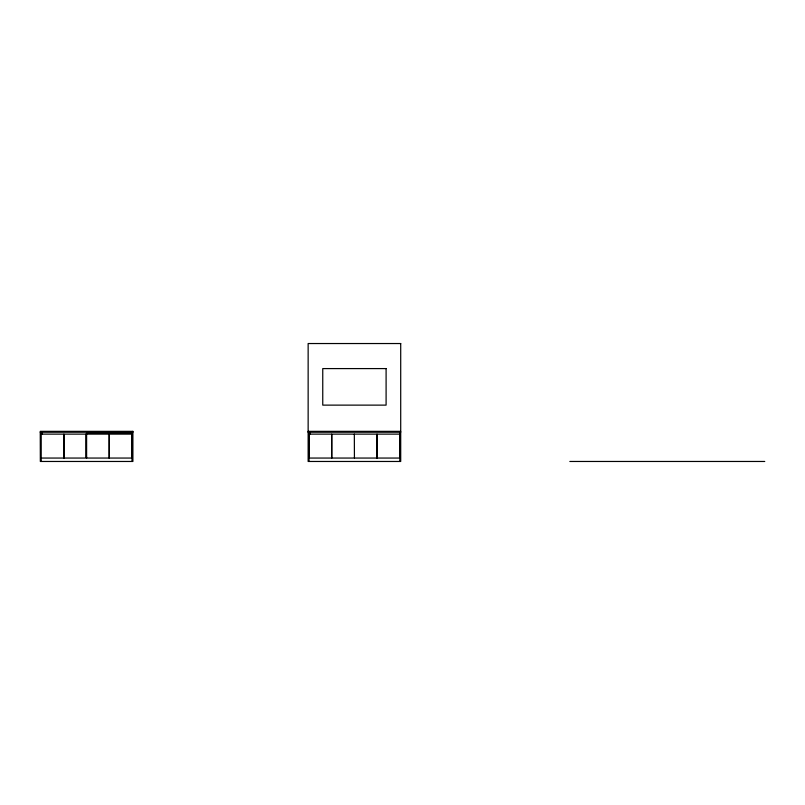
<?xml version="1.0" encoding="UTF-8"?>
<svg xmlns="http://www.w3.org/2000/svg" width="805" height="805" viewBox="0 0 805 805"><rect width="100%" height="100%" fill="white"/><g stroke="black" fill="none" stroke-linecap="round" stroke-linejoin="round"><path stroke-width="1.21" d="M308.063 431.349L400.709 431.349M40.25 432.225L132.895 432.225M308.063 432.225L400.709 432.225M132.02 433.1L86.638 433.1L86.638 432.225M41.206 434.126L63.816 434.126L63.816 457.954M309.019 434.126L331.63 434.126L331.63 457.954M86.608 457.17L85.733 457.17L85.733 434.126M41.206 458.055L132.02 458.055M309.019 458.055L399.823 458.055M569.839 461.466L764.75 461.466M399.823 432.225L399.823 461.466M399.622 457.954L399.622 434.126L377.112 434.126L377.112 457.954M376.931 457.954L376.931 434.126L331.821 434.126L331.821 457.954M354.331 434.126L354.421 457.954M309.895 432.225L309.895 434.126M309.12 434.126L309.12 457.954M309.019 432.225L309.019 461.466M132.02 432.225L132.02 461.466M131.809 457.954L131.809 434.126L109.309 434.126L109.309 457.954M109.118 457.954L109.118 434.126L64.008 434.126L64.008 457.954M86.608 434.126L86.608 458.055M42.081 432.225L42.081 434.126M41.206 432.225L41.206 461.466M400.709 343.534L308.144 343.534L308.144 461.466L400.709 461.466L400.709 343.534M386.098 368.589L322.755 368.589L322.755 405.126L386.098 405.126L386.098 368.589M132.895 431.349L40.25 431.349L40.331 461.466L132.895 461.466L132.895 431.349"/></g></svg>
